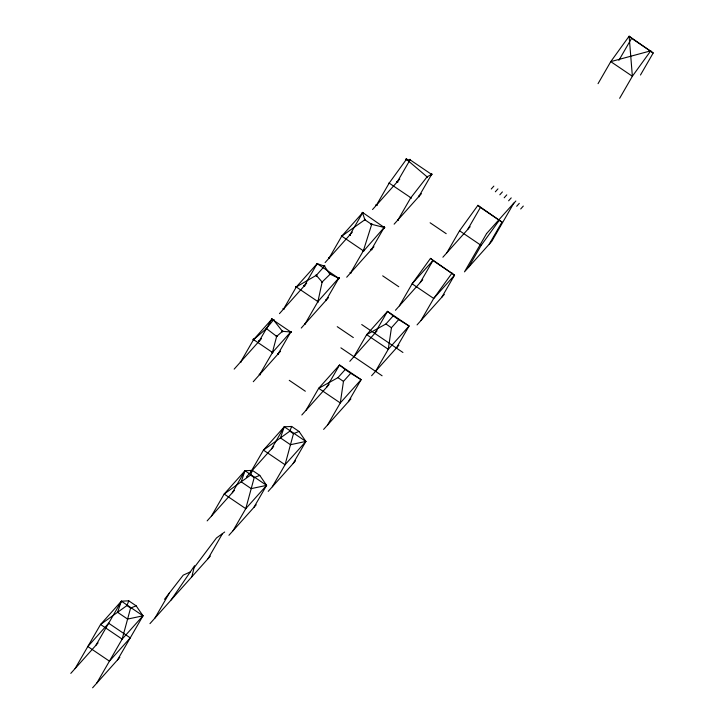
<?xml version="1.0" encoding="UTF-8"?>
<svg xmlns="http://www.w3.org/2000/svg" width="724" height="724" viewBox="0 0 724 724"><rect width="100%" height="100%" fill="white"/><g stroke="black" fill="none" stroke-linecap="round" stroke-linejoin="round"><path stroke-width="1.09" d="M296.559 287.428L296.026 286.532L296.378 286.976M316.189 274.939C316.578 276.776 316.361 273.871 316.632 275.862M323.927 266.016C324.352 267.391 325.203 265.029 323.954 265.862M342.054 235.743C342.416 237.418 340.714 235.943 341.791 236.187M363.774 250.739L362.887 250.658L363.71 250.323L363.719 251.119L362.986 250.622L363.674 250.296M341.52 235.707C341.855 235.879 341.728 236.069 341.574 236.332L362.507 212.874L363.023 213.127L362.489 212.331L363.077 213.019L362.308 213.209L362.805 212.603L384.254 227.481M364.516 219.408C366.932 220.205 362.787 219.282 365.113 220.205M365.158 220.159L364.597 220.069L365.131 219.372M371.005 224.178C372.905 225.273 370.48 223.454 371.557 224.286L384.191 227.472C384.498 227.49 384.688 226.947 384.516 227.065M316.089 275.02L316.687 275.799M406.083 159.669C408.209 158.601 405.015 158.972 406.87 159.579M426.735 177.217C428.608 175.995 426.3 177.751 426.861 177.217M348.389 401.702L361.122 379.657L350.706 373.294L343.466 381.385L340.289 402.951L327.556 424.997M396.372 348.036L409.105 325.99L398.689 319.628L391.449 327.719L388.272 349.285L375.539 371.331M305.184 323.646L317.917 301.6L322.153 281.998L330.171 274.161L338.751 278.306L339.04 277.871M191.824 576.82L194.548 565.743L171.108 599.988M291.229 332.189C290.46 330.606 291.817 332.732 290.767 332.063C291.844 332.814 289.247 331.755 291.039 332.406M272.432 352.389L276.659 336.379L282.46 331.339L290.767 331.972L278.034 354.018M117.532 659.908L142.99 615.816L136.166 605.843L130.592 608.033L122.157 639.12L96.699 683.212M253.88 507.415L266.604 485.37L259.78 475.396L254.205 477.587L245.771 508.664L233.047 530.71M293.148 463.487L305.881 441.441L299.048 431.468L293.473 433.658L285.048 464.745L272.315 486.79M371.855 223.906L363.358 250.776L350.633 272.821M136.166 605.843L128.763 600.83L121.388 601.182L117.569 612.287L127.596 619.083L142.99 615.816L121.388 601.182L100.555 624.477L75.097 668.569M259.78 475.396L252.377 470.383L245.002 470.727L241.183 481.831L251.21 488.628L266.604 485.37L245.002 470.727L224.168 494.03L211.444 516.076M299.048 431.468L291.654 426.454L284.279 426.798L280.45 437.911L290.478 444.708L305.881 441.441L284.279 426.798L263.446 450.102L250.721 472.148M406.019 159.09L406.146 159.742L406.816 159.633M142.99 615.816L122.157 639.12L100.555 624.477L126.944 605.563L128.763 600.83M266.604 485.37L245.771 508.664L224.168 494.03L250.558 475.107L252.377 470.383M305.881 441.441L285.048 464.745L263.446 450.102L289.826 431.187L291.654 426.454M371.05 224.078L371.783 223.852M318.207 301.293C318.85 302.623 317.04 301.845 317.945 301.655M363.068 251.174L363.303 250.766L341.764 236.133L342.027 235.716M383.964 227.861L384.77 227.544L384.182 226.893L383.783 227.77L384.679 227.716L383.937 227.888M410.535 198.141L427.088 176.855L430.717 174.909M431.395 174.81C432.988 173.778 430.762 174.403 431.911 174.05C430.002 174.864 432.608 174.294 431.386 174.882M273.066 320.189C275.075 319.727 272.695 319.474 273.844 319.664C273.428 321.601 272.966 318.705 273.12 320.216M282.079 331.673C283.5 330.968 282.251 330.515 282.514 331.393C283.265 332.696 281.591 330.325 282.125 331.655M272.26 352.678C272.876 353.348 272.848 351.122 272.459 352.534L259.735 374.489M240.83 361.674L253.563 339.628L271.862 319.157C273.229 318.678 270.586 319.664 271.952 319.121M259.129 341.203L271.862 319.157L273.482 319.899L282.46 331.339M283.591 309.012L296.315 286.966L317.148 263.663L324.415 266.088L329.963 274.351L330.587 273.862L330.126 274.152M95.93 645.274L121.388 601.182M304.424 285.709L317.148 263.663L338.751 278.306L326.017 300.351M329.031 258.178L341.764 236.133L364.842 219.77L371.493 224.286M349.864 234.884L362.597 212.838L364.842 219.77M376.462 205.127L389.195 183.082L406.436 159.307L409.875 160.076L410.354 159.38L397.295 181.833M154.918 618.097L169.425 592.965M371.466 249.518L384.444 227.019M232.277 492.773L245.002 470.727M398.064 219.77L410.789 197.724C410.399 197.362 411.811 198.367 410.58 198.095M208.014 558.711L222.521 533.579M271.554 448.844L284.279 426.798M418.897 196.466L431.622 174.421L410.028 159.787M305.962 410.363L318.687 388.317L339.52 365.014L361.122 379.657L340.289 402.951L318.687 388.317L337.954 377.647L345.194 369.557L350.706 373.294M326.796 387.059L339.52 365.014L345.194 369.557M353.946 356.697L366.67 334.651L387.503 311.347L409.105 325.99L388.272 349.285L366.67 334.651L385.937 323.981L393.177 315.89L398.689 319.628M374.779 333.393L387.503 311.347L393.177 315.89M399.386 305.863L412.119 283.817L430.49 258.387L454.545 275.156L441.821 297.202M420.219 282.568L432.952 260.522L430.49 258.387M446.817 252.812L459.55 230.766L477.921 205.335L501.976 222.105L489.252 244.151M467.65 229.517L480.383 207.471L477.921 205.335M420.988 320.506L433.712 298.46L452.084 273.029M468.419 267.455L481.143 245.409L499.515 219.978M598.042 83.676L610.766 61.63L629.138 36.2L653.202 52.97L640.478 75.015M618.875 60.373L631.6 38.327L629.138 36.2L632.369 76.264L619.644 98.31M317.031 263.744C317.917 262.903 316.678 264.025 317.175 263.717M389.304 183C389.811 182.946 388.544 183.281 389.132 183.082L410.852 197.733M339.067 277.898L339.23 278.441L338.923 277.916L317.673 301.808L318.18 301.184M253.88 339.99C252.586 339.167 253.862 338.751 253.843 339.9C254.911 339.565 252.169 339.918 253.843 340.054M271.862 319.157L290.767 331.972L272.468 352.443C270.885 351.439 273.962 353.348 272.188 352.606M296.315 286.867L295.899 287.111L296.559 287.338M194.059 567.734L216.494 537.941L224.675 532.022M164.502 599.327L183.226 575.155L190.331 571.897M266.233 328.135C265.817 329.194 267.491 328.225 266.378 328.606L273.482 319.899M363.131 251.165L362.941 250.757M316.008 275.717L324.804 265.789L324.415 266.133M321.782 282.315C322.198 280.867 322.904 282.089 321.827 282.306M365.095 219.354L364.597 219.345M279.455 313.637L306.723 283.138M325.103 262.577L352.362 232.087M372.534 209.535L399.793 179.036M234.169 369.122L261.436 338.633M363.81 250.821L384.29 227.363M253.273 381.72L280.541 351.221M301.256 328.053L328.524 297.555M346.696 277.22L373.964 246.721M394.127 224.168L421.395 193.67M491.243 189.018L493.849 186.113M495.334 191.797L497.94 188.883M70.798 673.383L98.066 642.885M207.145 520.891L234.404 490.392M246.413 476.962L273.681 446.464M301.827 414.988L329.094 384.489M349.81 361.321L377.077 330.823M395.458 310.261L422.716 279.772M442.889 257.21L470.148 226.721M499.804 194.819L502.402 191.914M504.176 197.788L506.773 194.874M508.619 200.801L511.225 197.887M513.244 203.933L515.85 201.019M516.683 206.268L519.289 203.353M92.6 687.8L119.867 657.302M149.958 623.636L210.349 556.104M228.938 535.298L256.206 504.809M268.215 491.379L295.483 460.88M323.628 429.395L350.896 398.906M371.611 375.729L398.87 345.239M417.051 324.904L444.319 294.406M520.692 208.983L523.298 206.069M316.343 275.392L322.108 281.998M276.659 336.379L266.441 328.587L253.563 339.628L253.174 339.294M316.062 275.708L316.732 275.075L296.261 286.957L317.917 301.6M362.878 250.594L363.511 250.64M341.438 235.78L341.52 236.341M406.164 159.696L406.626 159.235L406.055 158.972M253.237 339.266C254.748 339.076 252.685 340.488 253.527 339.574L272.468 352.443M631.6 38.327L653.202 52.97M480.383 207.471L501.976 222.105M459.55 230.766L481.143 245.409M430.119 222.784L446.201 233.68M382.688 275.835L398.77 286.731M385.937 323.981L391.449 327.719M361.719 324.542L402.933 352.479M337.239 326.669L353.321 337.565M340.886 347.846L382.1 375.774M337.954 377.647L343.466 381.385M289.256 380.335L305.338 391.232M289.826 431.187L293.473 433.658M250.558 475.107L254.205 477.587M126.944 605.563L130.592 608.033M406.436 159.307L427.088 176.855M362.67 212.756C361.041 212.241 363.149 214.34 362.308 213.01M329.701 274.17L330.633 274.351L329.701 274.17M338.271 278.315L339.031 278.686L338.877 277.799L338.307 278.405L339.221 278.523L338.28 278.26M321.691 281.853L322.56 282.333L321.782 281.781M329.71 274.016L330.162 273.654L329.71 273.971M290.288 331.836C291.129 332.624 290.414 330.796 290.324 331.755M295.835 286.831L296.433 286.713L295.854 286.74M317.438 301.465L317.438 301.483M240.35 361.484L241.291 361.919L240.368 361.43M258.658 341.013L259.599 341.447L258.658 341.013M259.255 374.299L260.197 374.733L259.255 374.299M277.563 353.828L278.505 354.262L277.563 353.801M283.111 308.822L284.052 309.257L283.111 308.795M303.944 285.528L304.885 285.953L303.944 285.491M304.714 323.465L305.655 323.899L304.714 323.429M325.547 300.161L326.479 300.596L325.547 300.134M328.551 257.997L329.492 258.423L328.551 257.997M349.384 234.694L350.326 235.128L349.384 234.694M350.154 272.631L351.095 273.066L350.172 272.577M370.987 249.337L371.928 249.762L370.996 249.3M375.982 204.946L376.923 205.381L375.982 204.946M396.815 181.643L397.757 182.077L396.815 181.643M397.585 219.58L398.526 220.015L397.603 219.526M409.549 159.597C411.096 161.325 409.612 158.61 409.549 159.57M410.318 197.534L411.214 197.779L410.345 197.489M418.418 196.285L419.359 196.711L418.436 196.222M276.233 336.144L277.156 336.533L276.242 336.108M426.635 176.611L427.441 176.493L426.644 176.584M486.6 233.544L464.482 271.853L491.75 241.354L513.868 203.046L486.6 233.544M650.74 50.843L632.369 76.264L610.766 61.63L650.74 50.843M108.663 623.228L87.83 646.523L109.433 661.166L130.257 637.862L108.663 623.228M432.952 260.522L412.119 283.817L433.712 298.46L454.545 275.156L432.952 260.522"/></g></svg>
